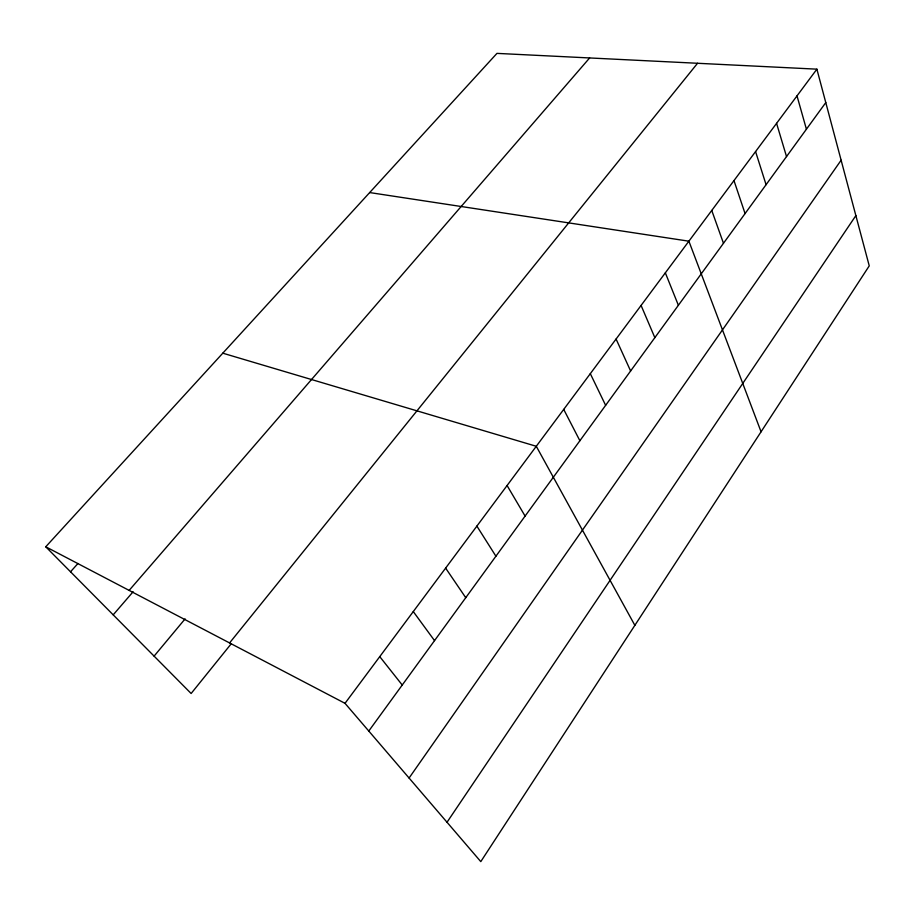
<?xml version="1.0" encoding="UTF-8"?>
<svg xmlns="http://www.w3.org/2000/svg" width="915" height="915" viewBox="0 0 915 915"><rect width="100%" height="100%" fill="white"/><g stroke="black" fill="none" stroke-linecap="round" stroke-linejoin="round"><path stroke-width="1.37" d="M447.023 822.253L855.868 215.597M409.085 778.024L841.125 160.205M368.779 731.039L825.788 102.572M816.889 69.163L869.25 265.865L480.787 861.621L345.012 703.326L816.889 69.163L496.959 53.379L45.75 546.781L191.132 693.501L231.255 643.748M229.573 642.936L697.55 63.272M154.097 656.124L185.105 618.883M129.141 590.404L589.626 57.954M113.197 614.846L133.121 591.753M70.535 571.784L77.958 563.491M369.671 192.562L688.892 241.194L761.063 431.788M222.791 353.179L536.282 446.28L634.861 625.334M45.75 546.781L345.012 703.326M379.759 656.638L402.234 685.026M413.283 611.586L434.534 640.614M445.628 568.112L465.746 597.689M476.875 526.114L495.919 556.206M507.082 485.522L525.096 516.083M563.72 409.405L579.881 440.733M590.312 373.675L605.627 405.322M616.081 339.03L630.607 370.975M641.083 305.438L654.843 337.646M665.342 272.842L678.381 305.278M711.756 210.45L723.468 243.276M733.979 180.587L745.073 213.572M755.573 151.57L766.072 184.681M776.572 123.342L786.523 156.568M797.011 95.881L806.412 129.209"/></g></svg>
